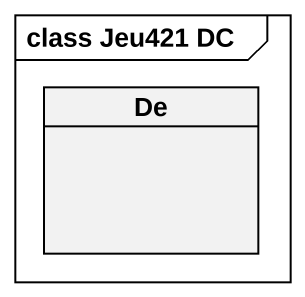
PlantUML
@startuml
mainframe class Jeu421 DC
hide circle
hide empty members
class De
@enduml
